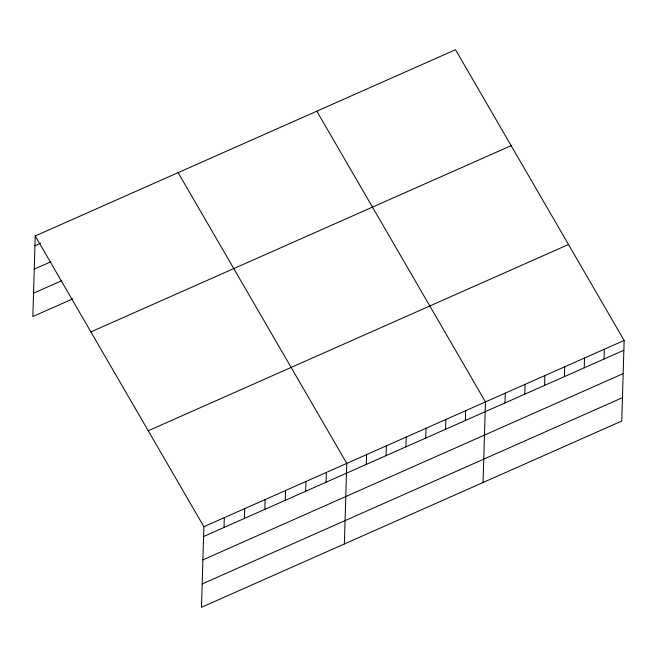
<?xml version="1.0" encoding="UTF-8"?>
<svg xmlns="http://www.w3.org/2000/svg" width="657" height="657" viewBox="0 0 657 657"><rect width="100%" height="100%" fill="white"/><g stroke="black" fill="none" stroke-linecap="round" stroke-linejoin="round"><path stroke-width="0.99" d="M35.24 235.962L203.884 526.709L201.494 607.29L621.76 421.038L624.15 340.457L455.506 49.71L35.24 235.962L32.85 316.543L72.746 298.861M224.004 527.464L224.3 517.659M244.42 518.414L244.708 508.617M264.837 509.372L265.124 499.566M285.245 500.322L285.54 490.524M305.661 491.28L305.948 481.474M326.069 482.23L326.365 472.424M344.383 543.963L346.773 463.382L178.129 172.635M366.294 464.409L366.59 454.603M386.111 455.621L386.398 445.824M405.919 446.842L406.215 437.045M425.736 438.063L426.023 428.257M445.545 429.284L445.84 419.478M465.361 420.505L465.649 410.699M483.067 482.501L485.466 401.92L316.822 111.173M504.987 402.946L505.274 393.141M524.795 394.167L525.091 384.361M544.612 385.38L544.899 375.582M564.42 376.601L564.716 366.803M584.237 367.821L584.525 358.016M604.046 359.042L604.341 349.237M34.952 245.767L40.52 243.295M34.254 269.124L50.959 261.716M33.54 293.186L61.38 280.851M90.896 331.908L511.162 145.657M148.236 430.762L568.494 244.511M203.884 526.709L624.15 340.457M203.596 536.506L623.863 350.263M202.898 559.863L623.164 373.619M202.184 583.933L622.45 397.682"/></g></svg>
